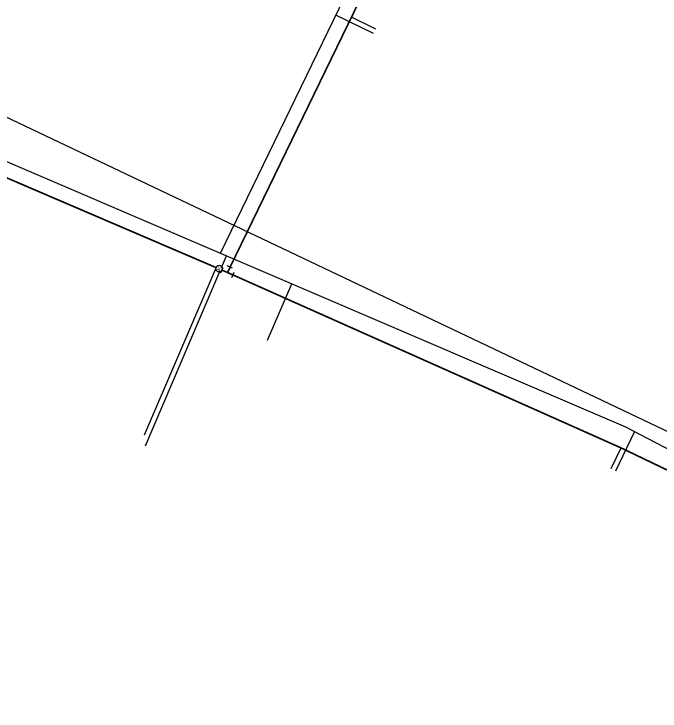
# Model space of a CAD drawing. Extents: x 10585 to 11359, y 10084 to 11560.
# Drawn here: x 10715.4 to 10846.2, y 10721.6 to 10862.6 of the extents above; entities that cross this region are included whole.
import ezdxf
from ezdxf.lldxf.tags import DXFTag

# ---------------------------------------------------------------- set-up
doc = ezdxf.new("R2010")
doc.units = 0
doc.header["$MEASUREMENT"] = 0
doc.set_wipeout_variables(frame=1)
for name, color, linetype in [('CU-SSWR-E', 8, 'REC_SEWER SANITARY-E'), ('CU-WATR', 160, 'REC_WATER'), ('CU-WATR-E', 142, 'REC_WATER 08-INCH')]:
    doc.layers.add(name, color=color, linetype=linetype)
tags = doc.linetypes.add('HREC_WATER 04-INCH', pattern='A,0.75,-0.25,[4,REC_LStyles.shx,S=1,R=0,X=0,Y=0],-0.25,0.75', length=2).pattern_tags.tags
tags[6] = DXFTag(74, 12)
doc.linetypes.add('REC_SEWER SANITARY-E', pattern='A,1.5,-0.125,[68,REC_LStyles.shx,S=1,R=0,X=0,Y=0],-0.125,1.5', length=3.25)
doc.linetypes.add('REC_WATER', pattern='A,1.5,-0.125,[107,REC_LStyles.shx,S=1,R=0,X=0,Y=0],-0.125,1.5', length=3.25)
doc.linetypes.add('REC_WATER 08-INCH', pattern='A,1.5,-0.25,[8,REC_LStyles.shx,S=1,R=0,X=0,Y=0],-0.25,1.5', length=3.5)

# ---------------------------------------------------------------- blocks, each defined once
blk = doc.blocks.new('TEE')
for p, q in [((-0.1, -0.05), (-0.1, 0.05)), ((0.05, 0.1), (-0.05, 0.1)), ((0.1, -0.05), (0.1, 0.05))]:
    blk.add_line(p, q)
blk = doc.blocks.new('VALVE GATE PHX')
blk.add_line((0.47, 0.48), (-0.47, -0.48))
for points in [[(0.48, -0.47), (-0.48, 0.48), (0.47, 0.48)], [(-0.48, -0.48), (0.48, -0.47)]]:
    blk.add_lwpolyline(points)
blk.add_wipeout([(-0.47, 0.47), (0.47, 0.48), (0, 0)])
blk.add_wipeout([(-0.47, -0.47), (0.47, -0.47), (0, 0)])
blk.add_circle((0, 0), 0.67)

msp = doc.modelspace()

# ---------------------------------------------------------------- linework, layer by layer
at = {"layer": 'CU-SSWR-E'}
msp.add_line((10630.74, 10881.22), (10966.56, 10721.57), dxfattribs=at)
at = {"layer": 'CU-WATR'}
for p, q in [((10788.61, 10859.54), (10783.69, 10861.94)), ((10836.27, 10770.63), (10838.29, 10774.79))]:
    msp.add_line(p, q, dxfattribs=at)
at = {"layer": 'CU-WATR', "linetype": 'HREC_WATER 04-INCH'}
msp.add_line((10741.82, 10777.42), (10756.32, 10811.26), dxfattribs=at)
at = {"layer": 'CU-WATR', "linetype": 'HREC_WATER 04-INCH', "const_width": 0.333}
msp.add_lwpolyline([(10758.59, 10810.29), (10832.37, 10962.12)], dxfattribs=at)
at = {"layer": 'CU-WATR', "linetype": 'HREC_WATER 04-INCH', "const_width": 0.333, "flags": 128}
for points in [[(10645.28, 10859.92), (10668.87, 10850.49), (10695.9, 10837.15), (10758.59, 10810.29)], [(10758.59, 10810.29), (10838.29, 10774.79), (10870.13, 10759.51), (10945.39, 10722.36)]]:
    msp.add_lwpolyline(points, dxfattribs=at)
at = {"layer": 'CU-WATR-E', "linetype": 'HREC_WATER 04-INCH'}
for p, q in [((10757.15, 10814.18), (10830.79, 10965.73)), ((10788.18, 10858.64), (10780.55, 10862.35)), ((10837.17, 10770.19), (10841.01, 10778.08))]:
    msp.add_line(p, q, dxfattribs=at)
at = {"layer": 'CU-WATR-E'}
for p, q in [((10741.96, 10775.19), (10758.42, 10813.63)), ((10766.71, 10796.6), (10771.59, 10807.99))]:
    msp.add_line(p, q, dxfattribs=at)
at = {"layer": 'CU-WATR-E', "linetype": 'HREC_WATER 04-INCH', "flags": 128}
msp.add_lwpolyline([(10587.08, 10755.15), (10637.28, 10850.88), (10642.66, 10864.2), (10670.09, 10853.23), (10697.15, 10839.87), (10839.13, 10779.06), (10871.49, 10762.19), (10946.72, 10725.05)], dxfattribs=at)

# ---------------------------------------------------------------- block references
at = {"layer": 'CU-WATR', "xscale": 12, "yscale": 12, "zscale": 12, "rotation": 336.8119789257134}
msp.add_blockref('TEE', (10758.59, 10810.29), dxfattribs=at)

# ---------------------------------------------------------------- next in the draw order: block references
at = {"layer": 'CU-WATR', "rotation": 244.354465789656}
msp.add_blockref('VALVE GATE PHX', (10756.89, 10811.07), dxfattribs=at)

doc.saveas('drawing.dxf')
